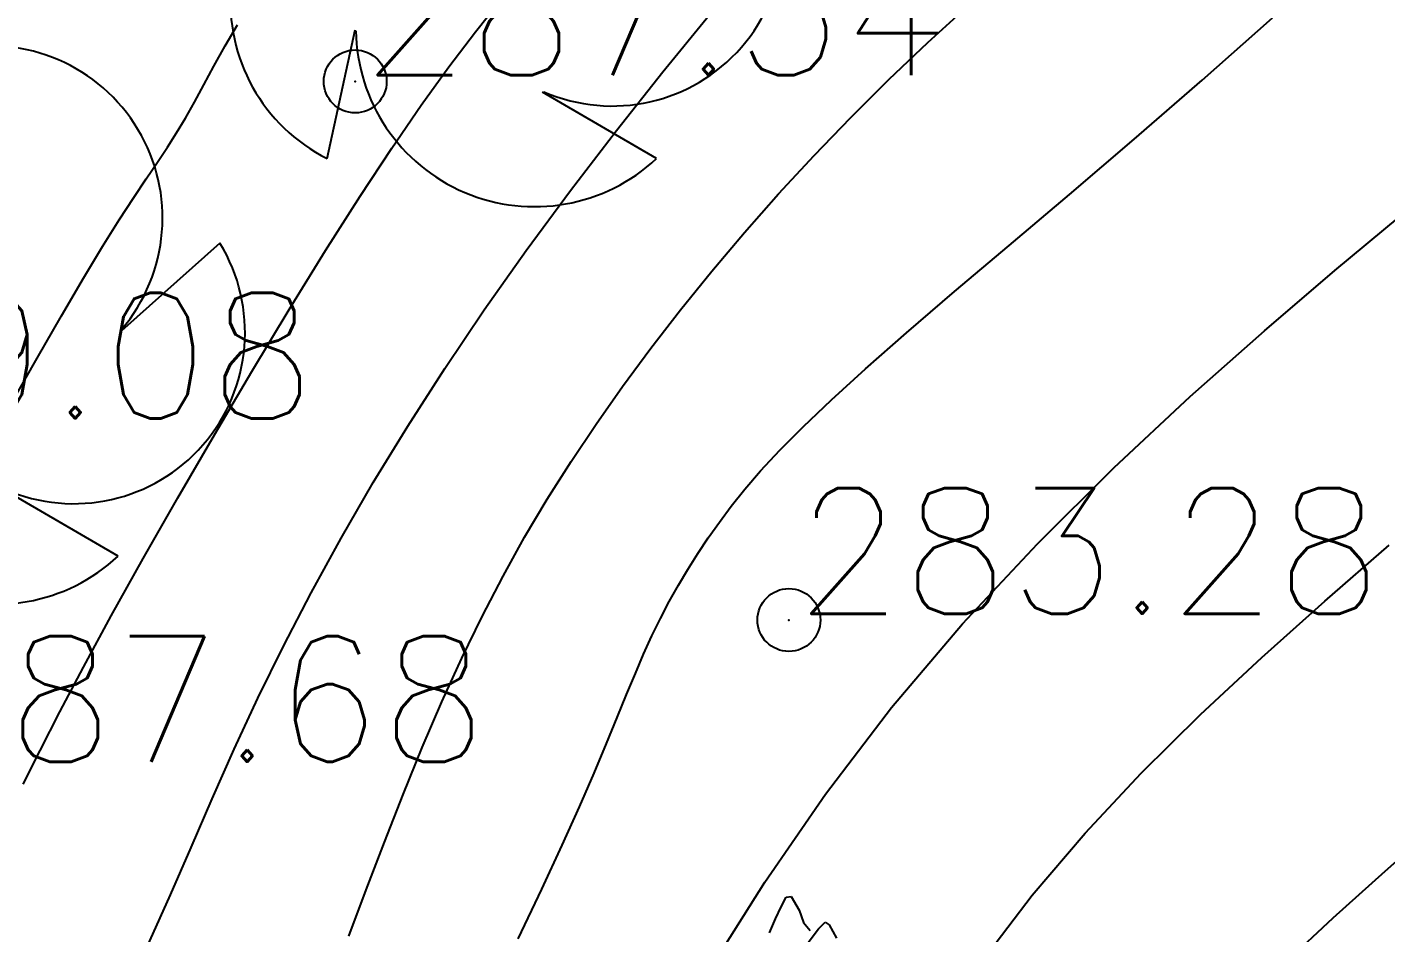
# Model space of a CAD drawing. Header units: millimetres. Extents: x 524954 to 526204, y 9523489 to 9524010.
# Drawn here: x 526012.23 to 526023.03, y 9523749.43 to 9523756.63 of the extents above; entities that cross this region are included whole.
import ezdxf

# ---------------------------------------------------------------- set-up
doc = ezdxf.new("R2010")
doc.units = ezdxf.units.MM
doc.header["$PDMODE"] = 32
doc.header["$PDSIZE"] = 0.5
doc.linetypes.add('ACAD_ISO12W100', pattern=[21, 12, -3, 0, -3, 0, -3])
for name, color, linetype in [('Arbre', 34, 'ACAD_ISO12W100'), ('CN_01_00', 3, 'Continuous'), ('CN_02_00', 4, 'Continuous'), ('CN_05_00', 6, 'Continuous'), ('TopoAlt', 3, 'Continuous'), ('TOPOJIS', 7, 'Continuous'), ('Végétation_Plantation', 70, 'Continuous')]:
    doc.layers.add(name, color=color, linetype=linetype)
doc.styles.add('Simplex 1.0', font='Simplex.shx', dxfattribs={"width": 0.99, "height": 1})

# ---------------------------------------------------------------- blocks, each defined once
blk = doc.blocks.new('TCPOINT M')
at = {"color": 0}
blk.add_point((0, 0), dxfattribs=at)
at = {"layer": 'TopoAlt', "style": 'Simplex 1.0', "width": 0.99}
blk.add_attdef('ALT', (0.15, 0.15), '', height=1, dxfattribs=at)
blk = doc.blocks.new('v008')
at = {"color": 0}
for p, q in [((0, 2.2275), (0.422213, 1.268663)), ((-2.119163, 0.6885), (-1.075275, 0.7938)), ((2.11815, 0.6885), (1.3365, -0.010125)), ((-1.309163, -1.801237), (-1.087425, -0.776588)), ((1.309163, -1.801237), (0.402975, -1.273725))]:
    blk.add_line(p, q, dxfattribs=at)
blk.add_circle((0, 0), 0.166707, dxfattribs=at)
for centre, radius, start, end in [((0.291208, 0.888028), 1.371169, 319.655987, 102.271527), ((-0.728657, 0.440079), 1.412109, 36.068247, 169.859267), ((-0.681942, -0.553145), 1.397421, 106.613265, 243.314249), ((0.955834, -0.021464), 1.362186, 246.505076, 31.422438), ((0.339303, -0.763127), 1.420953, 180.89034, 313.037174)]:
    blk.add_arc(centre, radius, start, end, dxfattribs=at)
blk = doc.blocks.new('v088')
at = {"color": 3, "linetype": 'Continuous'}
for p, q in [((-0.069, 12.224), (-0.024, 12.318)), ((-0.024, 12.318), (0.016, 12.396)), ((0.016, 12.396), (0.055, 12.4)), ((0.055, 12.4), (0.118, 12.291)), ((-0.118, 12.113), (-0.069, 12.224)), ((0.118, 12.291), (0.152, 12.195)), ((0.152, 12.195), (0.207, 12.131)), ((0.175, 12.015), (0.272, 12.144)), ((0.272, 12.144), (0.324, 12.197)), ((0.324, 12.197), (0.356, 12.175)), ((0.356, 12.175), (0.415, 12.069))]:
    blk.add_line(p, q, dxfattribs=at)

msp = doc.modelspace()

# ---------------------------------------------------------------- linework, layer by layer
at = {"layer": 'CN_01_00', "flags": 128}
for points, elevation in [([(526012.193, 9523750.609), (526012.329, 9523750.878), (526012.486, 9523751.184), (526012.673, 9523751.54), (526012.895, 9523751.949), (526013.148, 9523752.403), (526013.424, 9523752.887), (526013.714, 9523753.388), (526014.012, 9523753.892), (526014.31, 9523754.386), (526014.599, 9523754.855), (526014.873, 9523755.286), (526015.126, 9523755.669), (526015.359, 9523756.009), (526015.579, 9523756.314), (526015.79, 9523756.593), (526015.996, 9523756.855)], 287), ([(526017.649, 9523749.128), (526018.09, 9523749.829), (526018.572, 9523750.53), (526019.097, 9523751.219), (526019.663, 9523751.885), (526020.257, 9523752.522), (526020.865, 9523753.126), (526021.473, 9523753.692), (526022.063, 9523754.216), (526022.623, 9523754.694), (526023.136, 9523755.121)], 283), ([(526022.24, 9523749.201), (526022.609, 9523749.545), (526023.022, 9523749.917), (526023.483, 9523750.326)], 281)]:
    msp.add_lwpolyline(points, dxfattribs=dict(at, elevation=elevation))
at = {"layer": 'CN_02_00', "flags": 128}
for points, elevation in [([(526012.222, 9523747.657), (526012.447, 9523747.98), (526012.657, 9523748.313), (526012.851, 9523748.654), (526013.031, 9523749.003), (526013.201, 9523749.362), (526013.366, 9523749.729), (526013.53, 9523750.106), (526013.697, 9523750.492), (526013.872, 9523750.887), (526014.06, 9523751.293), (526014.263, 9523751.708), (526014.483, 9523752.132), (526014.721, 9523752.566), (526014.977, 9523753.008), (526015.252, 9523753.458), (526015.546, 9523753.916), (526015.859, 9523754.382), (526016.192, 9523754.854), (526016.545, 9523755.331), (526016.91, 9523755.808), (526017.28, 9523756.275), (526017.648, 9523756.727)], 286), ([(526016.129, 9523749.38), (526016.318, 9523749.775), (526016.48, 9523750.124), (526016.617, 9523750.43), (526016.733, 9523750.698), (526016.832, 9523750.933), (526016.917, 9523751.139), (526016.992, 9523751.323), (526017.061, 9523751.489), (526017.127, 9523751.643), (526017.193, 9523751.788), (526017.261, 9523751.927), (526017.33, 9523752.061), (526017.403, 9523752.191), (526017.478, 9523752.318), (526017.557, 9523752.443), (526017.64, 9523752.568), (526017.729, 9523752.693), (526017.824, 9523752.821), (526017.931, 9523752.955), (526018.057, 9523753.102), (526018.209, 9523753.266), (526018.395, 9523753.452), (526018.62, 9523753.667), (526018.891, 9523753.914), (526019.216, 9523754.2), (526019.599, 9523754.527), (526020.034, 9523754.895), (526020.513, 9523755.3), (526021.027, 9523755.739), (526021.567, 9523756.209), (526022.126, 9523756.706)], 284), ([(526012.099, 9523753.634), (526012.305, 9523753.997), (526012.498, 9523754.335), (526012.673, 9523754.634), (526012.826, 9523754.887), (526012.958, 9523755.099), (526013.073, 9523755.275), (526013.173, 9523755.425), (526013.261, 9523755.556), (526013.341, 9523755.675), (526013.414, 9523755.789), (526013.485, 9523755.907), (526013.557, 9523756.034), (526013.631, 9523756.173), (526013.711, 9523756.321), (526013.8, 9523756.481), (526013.899, 9523756.65)], 288), ([(526019.829, 9523749.218), (526020.217, 9523749.727), (526020.636, 9523750.22), (526021.083, 9523750.698), (526021.553, 9523751.163), (526022.041, 9523751.618), (526022.542, 9523752.066), (526023.053, 9523752.51)], 282)]:
    msp.add_lwpolyline(points, dxfattribs=dict(at, elevation=elevation))
at = {"layer": 'CN_05_00', "elevation": 285, "flags": 128}
msp.add_lwpolyline([(526014.783, 9523749.4), (526014.922, 9523749.769), (526015.066, 9523750.147), (526015.214, 9523750.526), (526015.367, 9523750.901), (526015.523, 9523751.265), (526015.681, 9523751.612), (526015.842, 9523751.944), (526016.009, 9523752.264), (526016.181, 9523752.574), (526016.361, 9523752.877), (526016.55, 9523753.176), (526016.749, 9523753.474), (526016.96, 9523753.773), (526017.184, 9523754.076), (526017.42, 9523754.381), (526017.669, 9523754.689), (526017.929, 9523754.997), (526018.2, 9523755.304), (526018.482, 9523755.61), (526018.774, 9523755.913), (526019.076, 9523756.213), (526019.387, 9523756.508), (526019.706, 9523756.8)], dxfattribs=at)

# ---------------------------------------------------------------- block references
at = {"layer": 'Arbre'}
msp.add_blockref('v088', (526018.245, 9523737.315), dxfattribs=at)
at = {"layer": 'TOPOJIS'}
ref = msp.add_blockref('TCPOINT M', (526014.834, 9523756.199, 287.34), dxfattribs=at)
ref.add_attrib('ALT', '287.34', (526014.884, 9523756.249, 287.34), dxfattribs={"layer": 'TopoAlt', "height": 1, "style": 'Simplex 1.0', "width": 0.99})
ref = msp.add_blockref('TCPOINT M', (526009.801, 9523753.468, 289.08), dxfattribs=at)
ref.add_attrib('ALT', '289.08', (526009.851, 9523753.518, 289.08), dxfattribs={"layer": 'TopoAlt', "height": 1, "style": 'Simplex 1.0', "width": 0.99})
ref = msp.add_blockref('TCPOINT M', (526018.282, 9523751.915, 283.28), dxfattribs=at)
ref.add_attrib('ALT', '283.28', (526018.332, 9523751.965, 283.28), dxfattribs={"layer": 'TopoAlt', "height": 1, "style": 'Simplex 1.0', "width": 0.99})
ref = msp.add_blockref('TCPOINT M', (526011.167, 9523750.737, 287.68), dxfattribs=at)
ref.add_attrib('ALT', '287.68', (526011.217, 9523750.787, 287.68), dxfattribs={"layer": 'TopoAlt', "height": 1, "style": 'Simplex 1.0', "width": 0.99})
at = {"layer": 'Végétation_Plantation'}
for p in [(526015.921, 9523757.387), (526011.64, 9523754.224)]:
    msp.add_blockref('v008', p, dxfattribs=at)

doc.saveas('drawing.dxf')
